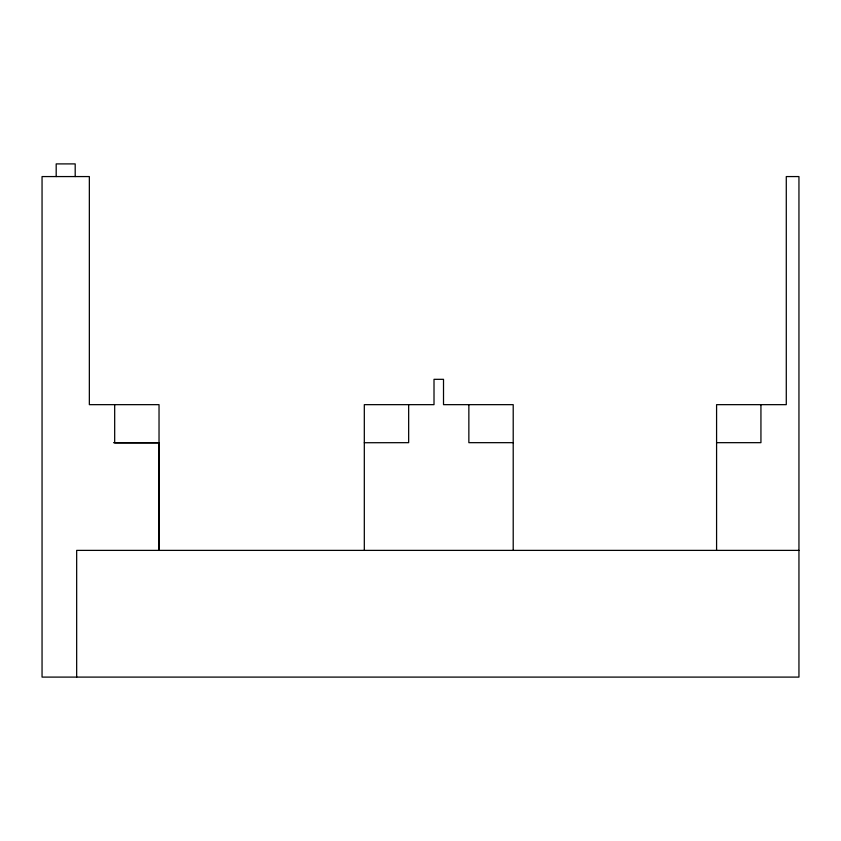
<?xml version="1.0" encoding="UTF-8"?>
<svg xmlns="http://www.w3.org/2000/svg" width="841" height="841" viewBox="0 0 841 841"><rect width="100%" height="100%" fill="white"/><g stroke="black" fill="none" stroke-linecap="round" stroke-linejoin="round"><path stroke-width="1.26" d="M159.033 550.067L159.033 442.671L113.546 442.671M364.311 442.734L408.663 442.671L408.663 404.658M513.21 442.671L468.858 442.671L468.858 404.658M716.585 442.671L760.937 442.671L760.937 404.658M159.033 442.934L114.681 442.934L114.681 404.658M798.95 550.382L76.668 550.382L76.668 677.1M716.585 550.382L716.585 404.658L786.282 404.658L786.282 176.568L798.95 176.568L798.95 677.1L42.05 677.1L42.05 176.568L89.346 176.568L89.346 404.658L159.033 404.658L159.033 550.382M513.21 550.382L513.21 404.658L443.512 404.658L443.512 379.323L434.009 379.323L434.009 404.658L364.311 404.658L364.311 550.382M75.196 176.568L75.196 163.9L56.189 163.9L56.189 176.568"/></g></svg>
